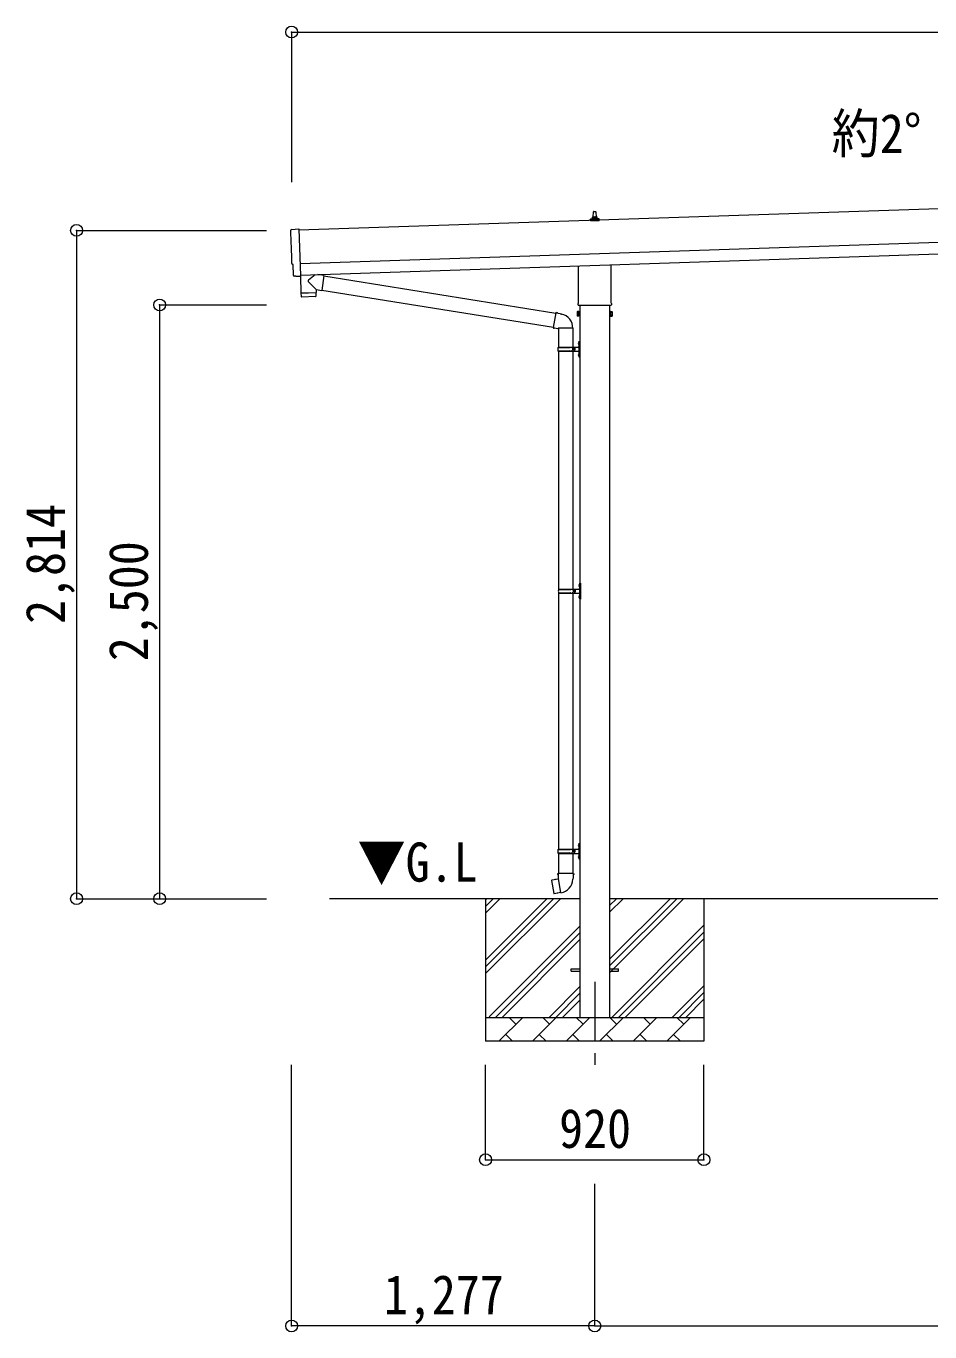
# Model space of a CAD drawing. Units: millimetres at full size, sheet at 1:50. Extents: x -14053 to 14053, y -9700 to 9700.
# Drawn here: x 1070 to 4878, y -6165 to -667 of the extents above; entities that cross this region are included whole.
import ezdxf
from ezdxf.enums import TextEntityAlignment as Align

# ---------------------------------------------------------------- set-up
doc = ezdxf.new("R2010")
doc.units = ezdxf.units.MM
doc.header["$LTSCALE"] = 50
doc.header["$PDMODE"] = 32
doc.header["$PDSIZE"] = 50
doc.linetypes.add('CHAIN1', pattern=[8, 5, -1, 1, -1])
for name, color, linetype, lineweight in [('0-1_Defpoints', 7, 'CHAIN1', 9), ('0-2_TEXT1', 4, 'Continuous', 9), ('0-3_SHAPE', 7, 'Continuous', 9), ('0-7_PARTS2', 7, 'Continuous', 9), ('0-8_TABLE1', 6, 'Continuous', 9), ('0-9_DIM1', 7, 'Continuous', 9)]:
    doc.layers.add(name, color=color, linetype=linetype, lineweight=lineweight)
doc.styles.add('ＭＳ ゴシック', font='')
doc.styles.get('ＭＳ ゴシック').set_extended_font_data('MS Gothic')

msp = doc.modelspace()

# ---------------------------------------------------------------- linework, layer by layer
at = {"layer": '0-1_Defpoints'}
msp.add_line((3465.51, -4691.27), (3465.51, -5040.27), dxfattribs=at)
at = {"layer": '0-2_TEXT1'}
for p, q in [((8111.4, -1329.71), (2219.29, -1526.11)), ((2223.95, -1666.04), (8116.06, -1469.63)), ((3447.26, -1487.51), (3447.26, -1479.8)), ((3447.64, -1479.01), (3483.37, -1479.01)), ((3448.02, -1478.83), (3454.74, -1477.2)), ((3455.12, -1477.01), (3475.89, -1477.01)), ((3455.51, -1476.23), (3455.51, -1472.01)), ((3456.51, -1472.01), (3474.51, -1472.01)), ((3459.51, -1472.01), (3460.23, -1448.49)), ((3461.23, -1447.51), (3469.78, -1447.51)), ((3470.78, -1448.49), (3471.51, -1472.01)), ((3475.51, -1476.23), (3475.51, -1472.01)), ((3482.99, -1478.83), (3476.27, -1477.2)), ((3483.76, -1487.51), (3483.76, -1479.8)), ((2225.62, -1716.01), (8117.73, -1519.6)), ((3483.76, -1487.51), (3447.26, -1487.51)), ((3397.21, -1831.5), (3397.21, -1676.95)), ((3533.81, -1672.4), (3533.81, -1831.5)), ((2206.12, -1720.43), (2199.19, -1720.3)), ((3391.51, -1869.77), (3392.27, -1868.46)), ((3398.51, -1868.46), (3392.27, -1868.46)), ((3395.51, -1840.27), (3395.51, -1834.77)), ((3533.44, -1843.77), (3397.57, -1843.77)), ((3398.51, -1888.09), (3398.51, -1868.46)), ((3398.51, -1869.07), (3401.01, -1869.07)), ((3403.01, -1843.77), (3403.01, -4841.27)), ((3528.01, -1843.77), (3528.01, -4841.27)), ((3532.51, -1869.07), (3530.01, -1869.07)), ((3532.51, -1888.09), (3532.51, -1868.46)), ((3532.51, -1868.46), (3538.75, -1868.46)), ((3535.51, -1834.77), (3535.51, -1840.27)), ((3539.51, -1869.77), (3538.75, -1868.46)), ((3391.51, -1869.77), (3391.51, -1886.77)), ((3391.51, -1886.77), (3392.27, -1888.09)), ((3398.51, -1873.37), (3392.27, -1873.37)), ((3398.51, -1883.18), (3392.27, -1883.18)), ((3398.51, -1888.09), (3392.27, -1888.09)), ((3401.01, -1887.47), (3398.51, -1887.47)), ((3528.01, -1888.77), (3530.01, -1888.77)), ((3530.01, -1887.47), (3532.51, -1887.47)), ((3532.51, -1873.37), (3538.75, -1873.37)), ((3532.51, -1883.18), (3538.75, -1883.18)), ((3532.51, -1888.09), (3538.75, -1888.09)), ((3539.51, -1886.77), (3538.75, -1888.09)), ((3539.51, -1869.77), (3539.51, -1886.77)), ((3365.51, -4636.77), (3403.01, -4636.77)), ((3365.51, -4645.77), (3365.51, -4636.77)), ((3365.51, -4645.77), (3403.01, -4645.77)), ((3528.01, -4636.77), (3565.51, -4636.77)), ((3528.01, -4645.77), (3565.51, -4645.77)), ((3565.51, -4645.77), (3565.51, -4636.77))]:
    msp.add_line(p, q, dxfattribs=at)
for points in [[(2187.62, -1523.73), (2219.12, -1521.03), (2225.71, -1718.77)], [(2196.26, -1717.4), (2194.69, -1670.4), (2194.09, -1670.42)], [(2206.85, -1720.13), (2207.5, -1719.48), (2225.74, -1719.78)], [(3530.01, -1888.77), (3530.01, -1867.77), (3528.01, -1867.77)]]:
    msp.add_lwpolyline(points, dxfattribs=at)
msp.add_lwpolyline([(3401.01, -1888.77), (3401.01, -1867.77), (3403.01, -1867.77), (3403.01, -1888.77)], close=True, dxfattribs=at)
for centre, radius, start, end in [((3448.26, -1479.8), 1, 103.62699, 180), ((3454.51, -1476.23), 1, 283.62699, 0), ((3459.59, -1472.65), 4.13, 90, 171.17633), ((3456.51, -1473.01), 1, 90, 180), ((3461.23, -1448.51), 1, 90, 178.60509), ((3468.84, -1472.01), 4.83, 133.60282, 180), ((3462.17, -1472.01), 4.83, 0, 46.39718), ((3469.78, -1448.51), 1, 1.39491, 90), ((3471.42, -1472.65), 4.13, 8.82367, 90), ((3474.51, -1473.01), 1, 0, 90), ((3476.51, -1476.23), 1, 180, 256.37301), ((3482.76, -1479.8), 1, 0, 76.37301), ((3395.85, -1870.91), 4.34, 145.61575, 214.38425), ((3399.51, -1834.77), 4, 125.09963, 180), ((3399.51, -1840.27), 4, 180, 194.47751), ((3399.51, -1840.27), 4, 194.47751, 241.04498), ((3531.51, -1840.27), 4, 298.95502, 345.52249), ((3531.51, -1834.77), 4, 0, 54.90037), ((3531.51, -1840.27), 4, 345.52249, 0), ((3535.16, -1870.91), 4.34, 325.61575, 34.38425), ((3407.75, -1878.27), 16.24, 162.41205, 197.58795), ((3395.85, -1885.64), 4.34, 145.61575, 214.38425), ((3523.27, -1878.27), 16.24, 342.41205, 17.58795), ((3535.16, -1885.64), 4.34, 325.61575, 34.38425)]:
    msp.add_arc(centre, radius, start, end, dxfattribs=at)
for centre, major_axis, ratio, start_param, end_param in [((2187.87, -1526.72), (-3, -0.1), 0.99863, 4.7647489, 6.2979817), ((-2572.99, -1755.88), (4760.73, 158.69), 0.99863, 6.2686928, 6.2979817), ((2193.94, -1666.02), (-4.4, -0.15), 0.99863, 6.2686928, 7.8539816), ((2199.26, -1717.29), (-2.11, -2.14), 0.9974, 5.5252311, 7.0411395), ((2206.14, -1719.43), (-0.704, -0.714), 0.9974, 0.7579542, 1.5707963)]:
    msp.add_ellipse(centre, major_axis=major_axis, ratio=ratio, start_param=start_param, end_param=end_param, dxfattribs=at)
at = {"layer": '0-3_SHAPE'}
for p, q in [((3403.01, -4341.27), (2348.49, -4341.27)), ((3005.51, -4341.27), (3005.51, -4941.27)), ((3005.51, -4373.48), (3037.71, -4341.27)), ((3005.51, -4599.76), (3263.99, -4341.27)), ((3005.51, -4628.04), (3292.27, -4341.27)), ((3005.51, -4656.33), (3320.56, -4341.27)), ((3005.51, -4401.77), (3066, -4341.27)), ((3005.51, -4345.2), (3009.43, -4341.27)), ((6803.01, -4341.27), (3528.01, -4341.27)), ((3528.01, -4370.1), (3556.83, -4341.27)), ((3528.01, -4398.38), (3585.12, -4341.27)), ((3528.01, -4652.94), (3839.67, -4341.27)), ((3528.01, -4596.37), (3783.11, -4341.27)), ((3528.01, -4624.66), (3811.39, -4341.27)), ((3925.51, -4341.27), (3925.51, -4941.27)), ((3537.66, -4841.27), (3925.51, -4453.43)), ((3020.51, -4839.31), (3403.01, -4456.81)), ((3046.83, -4841.27), (3403.01, -4485.1)), ((3565.95, -4841.27), (3925.51, -4481.72)), ((3075.12, -4841.27), (3403.01, -4513.38)), ((3594.23, -4841.27), (3925.51, -4510)), ((3273.11, -4841.27), (3403.01, -4711.37)), ((3792.22, -4841.27), (3925.51, -4707.99)), ((3301.39, -4841.27), (3403.01, -4739.66)), ((3329.67, -4841.27), (3403.01, -4767.94)), ((3820.51, -4841.27), (3925.51, -4736.27)), ((3848.79, -4841.27), (3925.51, -4764.56)), ((3005.51, -4841.27), (3925.51, -4841.27)), ((3061.95, -4941.27), (3161.95, -4841.27)), ((3133.4, -4869.83), (3104.85, -4841.27)), ((3203.37, -4941.27), (3303.37, -4841.27)), ((3274.82, -4869.83), (3246.27, -4841.27)), ((3344.8, -4941.27), (3444.8, -4841.27)), ((3416.24, -4869.83), (3387.69, -4841.27)), ((3486.22, -4941.27), (3586.22, -4841.27)), ((3557.66, -4869.83), (3529.11, -4841.27)), ((3627.64, -4941.27), (3727.64, -4841.27)), ((3699.09, -4869.83), (3670.53, -4841.27)), ((3769.06, -4941.27), (3869.06, -4841.27)), ((3840.51, -4869.83), (3811.95, -4841.27)), ((3925.51, -4941.27), (3005.51, -4941.27)), ((3090.51, -4912.72), (3119.06, -4941.27)), ((3231.93, -4912.72), (3260.48, -4941.27)), ((3373.35, -4912.72), (3401.9, -4941.27)), ((3514.77, -4912.72), (3543.32, -4941.27)), ((3656.19, -4912.72), (3684.75, -4941.27)), ((3797.61, -4912.72), (3826.17, -4941.27))]:
    msp.add_line(p, q, dxfattribs=at)
at = {"layer": '0-8_TABLE1'}
for p, q in [((2188.51, -692.16), (2188.51, -1323.55)), ((2188.51, -692.16), (8148.51, -692.16)), ((1282.51, -1527.27), (2082.51, -1527.27)), ((1282.51, -1527.27), (1282.51, -4341.27)), ((1632.51, -1841.27), (2082.51, -1841.27)), ((1632.51, -1841.27), (1632.51, -4341.27)), ((1282.51, -4341.27), (2082.51, -4341.27)), ((2188.51, -6140.27), (2188.51, -5040.27)), ((3005.51, -5440.27), (3005.51, -5040.27)), ((3925.51, -5440.27), (3925.51, -5040.27)), ((3005.51, -5440.27), (3925.51, -5440.27)), ((3465.51, -6140.27), (3465.51, -5542.27)), ((3465.51, -6140.27), (2188.51, -6140.27)), ((3465.51, -6140.27), (6865.51, -6140.27))]:
    msp.add_line(p, q, dxfattribs=at)
for p in [(2188.51, -692.16), (1282.51, -1527.27), (1632.51, -1841.27), (1282.51, -4341.27), (1632.51, -4341.27), (3005.51, -5440.27), (3925.51, -5440.27), (2188.51, -6140.27), (3465.51, -6140.27)]:
    msp.add_point(p, dxfattribs=at)
at = {"layer": '0-9_DIM1'}
for p, q in [((2225.71, -1718.77), (2225.74, -1719.77)), ((2291.28, -1776.84), (2259.78, -1744.33)), ((2287.03, -1713.96), (2259.82, -1736.99)), ((2324.72, -1717.25), (2298.81, -1713.57)), ((2324.72, -1717.25), (2315.76, -1780.32)), ((2324.47, -1719.03), (3301.64, -1875.72)), ((2227.75, -1791.98), (2228.41, -1805.02)), ((2289.02, -1805.95), (2231.51, -1807.86)), ((2232.21, -1790.83), (2232.26, -1791.83)), ((2287.18, -1789), (2287.2, -1790)), ((2291.28, -1776.84), (2315.76, -1780.32)), ((2291.28, -1776.84), (2291.68, -1788.85)), ((2316.03, -1778.44), (3291.22, -1934.81)), ((3301.96, -1873.9), (3290.9, -1936.63)), ((3301.96, -1873.9), (3303.1, -1871.92)), ((3301.96, -1873.9), (3321.59, -1877.72)), ((3303.1, -1871.92), (3306.66, -1872.55)), ((3306.66, -1872.55), (3307.08, -1874.89)), ((3321.59, -1877.72), (3323.28, -1879.35)), ((3323.28, -1879.35), (3325.39, -1879.8)), ((3290.9, -1936.63), (3291.29, -1938.89)), ((3290.9, -1936.63), (3310.65, -1939.76)), ((3291.29, -1938.89), (3294.86, -1939.51)), ((3294.86, -1939.51), (3296.05, -1937.45)), ((3310.65, -1939.76), (3312.86, -1938.78)), ((3373.16, -1939.17), (3311.97, -1939.17)), ((3313.01, -1939.17), (3313.01, -2018.47)), ((3373.01, -1939.17), (3373.01, -2018.47)), ((3310.01, -2020.47), (3360.34, -2020.47)), ((3311.01, -2018.47), (3397.01, -2018.47)), ((3311.01, -2018.47), (3311.01, -2020.47)), ((3370.01, -2018.47), (3370.01, -2022.97)), ((3370.01, -2022.97), (3372.01, -2022.97)), ((3370.01, -2036.47), (3370.01, -2031.97)), ((3370.01, -2031.97), (3372.01, -2031.97)), ((3372.01, -2022.97), (3372.01, -2031.97)), ((3378.01, -2018.47), (3378.01, -2036.47)), ((3378.01, -2022.97), (3381.01, -2022.97)), ((3378.01, -2031.97), (3381.01, -2031.97)), ((3381.01, -2022.97), (3381.01, -2031.97)), ((3396.7, -2001.32), (3398.75, -2002.32)), ((3397.97, -1999.32), (3398.61, -1999.32)), ((3397.97, -1999.32), (3397.97, -2007.62)), ((3397.97, -2007.62), (3398.61, -2007.62)), ((3398.61, -1999.32), (3399.01, -1999.72)), ((3398.75, -2002.32), (3399.36, -2003.47)), ((3399.01, -1995.47), (3402.01, -1993.97)), ((3399.01, -1995.47), (3399.01, -2059.47)), ((3402.01, -1993.97), (3402.01, -2060.97)), ((3402.01, -1993.97), (3403.01, -1993.97)), ((3403.01, -1993.97), (3403.01, -2060.97)), ((3310.01, -2034.47), (3360.34, -2034.47)), ((3311.01, -2036.47), (3311.01, -2034.47)), ((3311.01, -2036.47), (3397.01, -2036.47)), ((3313.01, -2036.47), (3313.01, -3037.27)), ((3373.01, -2036.47), (3373.01, -3037.27)), ((3396.7, -2049.32), (3398.75, -2050.32)), ((3397.97, -2047.32), (3398.61, -2047.32)), ((3397.97, -2047.32), (3397.97, -2055.62)), ((3397.97, -2055.62), (3398.61, -2055.62)), ((3398.61, -2047.32), (3398.61, -2055.62)), ((3398.61, -2047.32), (3399.01, -2047.72)), ((3398.61, -2055.62), (3399.01, -2055.22)), ((3398.75, -2050.32), (3399.36, -2051.47)), ((3399.01, -2059.47), (3402.01, -2060.97)), ((3402.01, -2060.97), (3403.01, -2060.97)), ((3399.2, -3020.13), (3401.25, -3021.12)), ((3400.47, -3018.12), (3401.11, -3018.12)), ((3400.47, -3018.12), (3400.47, -3026.42)), ((3401.11, -3018.12), (3401.51, -3018.52)), ((3401.25, -3021.12), (3401.86, -3022.27)), ((3401.51, -3014.27), (3404.51, -3012.77)), ((3401.51, -3014.27), (3401.51, -3078.27)), ((3404.51, -3012.77), (3404.51, -3079.77)), ((3404.51, -3012.77), (3405.51, -3012.77)), ((3405.51, -3012.77), (3405.51, -3079.77)), ((3312.51, -3039.27), (3362.84, -3039.27)), ((3312.51, -3053.27), (3362.84, -3053.27)), ((3313.01, -3055.27), (3313.01, -4132.27)), ((3313.51, -3037.27), (3399.51, -3037.27)), ((3313.51, -3037.27), (3313.51, -3039.27)), ((3313.51, -3055.27), (3313.51, -3053.27)), ((3313.51, -3055.27), (3399.51, -3055.27)), ((3372.51, -3037.27), (3372.51, -3041.77)), ((3372.51, -3041.77), (3374.51, -3041.77)), ((3372.51, -3055.27), (3372.51, -3050.77)), ((3372.51, -3050.77), (3374.51, -3050.77)), ((3373.01, -3055.27), (3373.01, -4132.27)), ((3374.51, -3041.77), (3374.51, -3050.77)), ((3380.51, -3037.27), (3380.51, -3055.27)), ((3380.51, -3041.77), (3383.51, -3041.77)), ((3380.51, -3050.77), (3383.51, -3050.77)), ((3383.51, -3041.77), (3383.51, -3050.77)), ((3399.2, -3068.13), (3401.25, -3069.12)), ((3400.47, -3026.42), (3401.11, -3026.42)), ((3400.47, -3066.12), (3401.11, -3066.12)), ((3400.47, -3066.12), (3400.47, -3074.42)), ((3400.47, -3074.42), (3401.11, -3074.42)), ((3401.11, -3066.12), (3401.11, -3074.42)), ((3401.11, -3066.12), (3401.51, -3066.52)), ((3401.11, -3074.42), (3401.51, -3074.02)), ((3401.25, -3069.12), (3401.86, -3070.27)), ((3401.51, -3078.27), (3404.51, -3079.77)), ((3404.51, -3079.77), (3405.51, -3079.77)), ((3396.7, -4115.13), (3398.75, -4116.12)), ((3397.97, -4113.12), (3398.61, -4113.12)), ((3397.97, -4113.12), (3397.97, -4121.42)), ((3397.97, -4121.42), (3398.61, -4121.42)), ((3398.61, -4113.12), (3399.01, -4113.52)), ((3398.75, -4116.12), (3399.36, -4117.27)), ((3399.01, -4109.27), (3402.01, -4107.77)), ((3399.01, -4109.27), (3399.01, -4173.27)), ((3402.01, -4107.77), (3402.01, -4174.77)), ((3402.01, -4107.77), (3403.01, -4107.77)), ((3403.01, -4107.77), (3403.01, -4174.77)), ((3310.01, -4134.27), (3360.34, -4134.27)), ((3310.01, -4148.27), (3360.34, -4148.27)), ((3311.01, -4132.27), (3397.01, -4132.27)), ((3311.01, -4132.27), (3311.01, -4134.27)), ((3311.01, -4150.27), (3311.01, -4148.27)), ((3311.01, -4150.27), (3397.01, -4150.27)), ((3313.01, -4150.27), (3313.01, -4235.2)), ((3370.01, -4132.27), (3370.01, -4136.77)), ((3370.01, -4136.77), (3372.01, -4136.77)), ((3370.01, -4150.27), (3370.01, -4145.77)), ((3370.01, -4145.77), (3372.01, -4145.77)), ((3372.01, -4136.77), (3372.01, -4145.77)), ((3373.01, -4150.27), (3373.01, -4235.2)), ((3378.01, -4132.27), (3378.01, -4150.27)), ((3378.01, -4136.77), (3381.01, -4136.77)), ((3378.01, -4145.77), (3381.01, -4145.77)), ((3381.01, -4136.77), (3381.01, -4145.77)), ((3396.7, -4163.13), (3398.75, -4164.12)), ((3397.97, -4161.12), (3398.61, -4161.12)), ((3397.97, -4161.12), (3397.97, -4169.42)), ((3397.97, -4169.42), (3398.61, -4169.42)), ((3398.61, -4161.12), (3398.61, -4169.42)), ((3398.61, -4161.12), (3399.01, -4161.52)), ((3398.61, -4169.42), (3399.01, -4169.02)), ((3398.75, -4164.12), (3399.36, -4165.27)), ((3399.01, -4173.27), (3402.01, -4174.77)), ((3402.01, -4174.77), (3403.01, -4174.77)), ((3284.55, -4263.65), (3283.74, -4264.82)), ((3283.74, -4264.82), (3293.36, -4319.38)), ((3312.42, -4258.4), (3284.55, -4263.65)), ((3297.29, -4261.05), (3297.08, -4261.29)), ((3311.16, -4235.2), (3309.01, -4235.98)), ((3309.01, -4235.98), (3309.01, -4239.6)), ((3309.01, -4239.6), (3311.25, -4240.42)), ((3374.86, -4235.2), (3311.16, -4235.2)), ((3311.16, -4235.2), (3311.51, -4255.2)), ((3311.51, -4255.2), (3312.86, -4257.2)), ((3322.77, -4315.7), (3312.64, -4258.22)), ((3312.66, -4257.4), (3312.66, -4258.11)), ((3312.86, -4257.2), (3312.83, -4257.21)), ((3373.2, -4257.14), (3373.12, -4259.31)), ((3374.51, -4255.2), (3373.2, -4257.14)), ((3374.86, -4235.2), (3374.51, -4255.2)), ((3377.01, -4239.6), (3374.77, -4240.42)), ((3374.86, -4235.2), (3377.01, -4235.98)), ((3377.01, -4235.98), (3377.01, -4239.6)), ((3307.38, -4318.29), (3307.1, -4318.14)), ((3323.07, -4316.46), (3322.83, -4315.8))]:
    msp.add_line(p, q, dxfattribs=at)
for points in [[(2225.34, -1719.77), (2227.71, -1790.98), (2291.68, -1788.85)], [(2291.92, -1802.9), (2291.71, -1789.85), (2227.75, -1791.98)], [(3396.7, -2005.62), (3398.75, -2004.62), (3399.36, -2003.47)], [(3398.61, -1999.32), (3398.61, -2007.62), (3399.01, -2007.22)], [(3396.7, -2053.62), (3398.75, -2052.62), (3399.36, -2051.47)], [(3399.2, -3024.42), (3401.25, -3023.42), (3401.86, -3022.27)], [(3401.11, -3018.12), (3401.11, -3026.42), (3401.51, -3026.02)], [(3399.2, -3072.42), (3401.25, -3071.42), (3401.86, -3070.27)], [(3396.7, -4119.42), (3398.75, -4118.42), (3399.36, -4117.27)], [(3398.61, -4113.12), (3398.61, -4121.42), (3399.01, -4121.02)], [(3396.7, -4167.42), (3398.75, -4166.42), (3399.36, -4165.27)], [(3299.53, -4260.83), (3299.25, -4260.68), (3297.29, -4261.05)], [(3322.5, -4315.61), (3294.52, -4320.2), (3293.36, -4319.38)], [(3309.57, -4317.73), (3309.36, -4317.97), (3307.38, -4318.29)]]:
    msp.add_lwpolyline(points, dxfattribs=at)
for centre, radius, start, end in [((2263.2, -1740.68), 5, 132.56466, 226.88314), ((2231.41, -1804.86), 3, 182.90915, 271.95747), ((2288.92, -1802.95), 3, 271.90915, 0.90915), ((3312.86, -1938.78), 60.3, 359.62495, 78), ((3358.76, -2027.47), 49.25, 171.82876, 180.00002), ((3358.76, -2027.47), 49.25, 180.00002, 188.17127), ((3360.34, -2018.47), 2, 270, 359.99998), ((3402.3, -2003.47), 6, 136.21765, 223.78235), ((3397.01, -2016.47), 2, 270, 359.99998), ((3360.34, -2036.47), 2, 0.00005, 90.00004), ((3402.3, -2051.47), 6, 136.21765, 223.78235), ((3397.01, -2038.47), 2, 0.00005, 90.00004), ((3404.8, -3022.27), 6, 136.21765, 223.78235), ((3361.26, -3046.27), 49.25, 171.82876, 180.00002), ((3361.26, -3046.27), 49.25, 180.00002, 188.17127), ((3362.84, -3037.27), 2, 270, 359.99998), ((3362.84, -3055.27), 2, 0.00005, 90.00004), ((3404.8, -3070.27), 6, 136.21765, 223.78235), ((3399.51, -3035.27), 2, 270, 359.99998), ((3399.51, -3057.27), 2, 0.00005, 90.00004), ((3402.3, -4117.27), 6, 136.21765, 223.78235), ((3358.76, -4141.27), 49.25, 171.82876, 180.00002), ((3358.76, -4141.27), 49.25, 180.00002, 188.17127), ((3360.34, -4132.27), 2, 270, 359.99998), ((3360.34, -4150.27), 2, 0.00005, 90.00004), ((3402.3, -4165.27), 6, 136.21765, 223.78235), ((3397.01, -4130.27), 2, 270, 359.99998), ((3397.01, -4152.27), 2, 0.00005, 90.00004), ((3312.36, -4258.11), 0.3, 280.66842, 0), ((3312.86, -4257.4), 0.2, 100, 180), ((3312.86, -4257.2), 60.3, 279.96938, 358), ((3322.55, -4315.9), 0.3, 20, 99.33158), ((3323.26, -4316.39), 0.2, 200, 279.96938)]:
    msp.add_arc(centre, radius, start, end, dxfattribs=at)

# ---------------------------------------------------------------- texts
at = {"layer": '0-7_PARTS2', "style": 'ＭＳ ゴシック', "width": 0.9}
for s, p in [('約2°', (4463.79, -1251.14)), ('▼G.L', (2466.12, -4319.06))]:
    msp.add_text(s, height=165, dxfattribs=at).set_placement(p, align=Align.BOTTOM_LEFT)
at = {"layer": '0-8_TABLE1', "color": 7, "style": 'ＭＳ ゴシック', "width": 0.9}
for s, p in [('2,814', (1282.51, -3184.27)), ('2,500', (1632.51, -3341.27))]:
    msp.add_text(s, height=165, rotation=90, dxfattribs=at).set_placement(p, align=Align.BOTTOM_LEFT)
for s, p in [('920', (3315.51, -5440.27)), ('1,277', (2577.01, -6140.27))]:
    msp.add_text(s, height=165, dxfattribs=at).set_placement(p, align=Align.BOTTOM_LEFT)

doc.saveas('drawing.dxf')
